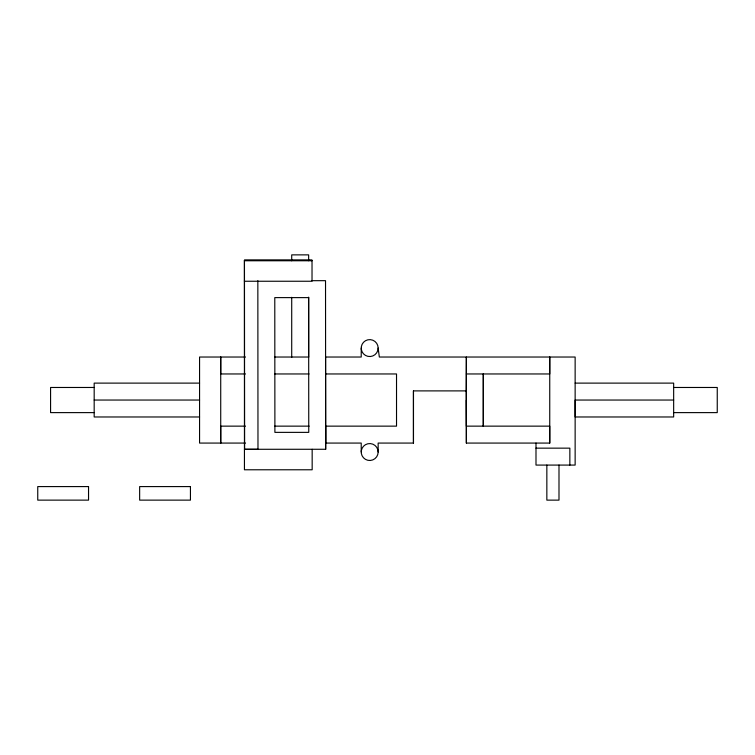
<?xml version="1.0" encoding="UTF-8"?>
<svg xmlns="http://www.w3.org/2000/svg" width="755" height="755" viewBox="0 0 755 755"><rect width="100%" height="100%" fill="white"/><g stroke="black" fill="none" stroke-linecap="round" stroke-linejoin="round"><path stroke-width="1.13" d="M312.023 260.248L244.441 260.248L244.441 281.247L312.023 281.247L312.023 260.201L244.441 260.201L244.62 449.3L257.983 449.3L257.842 280.69M291.713 357.455L291.713 297.319M291.713 260.768L291.713 254.869L308.644 254.869L308.644 260.739M308.644 357.03L308.644 297.14M378.151 452.028A8.465 8.465 0 0 0 365.458 444.695A8.465 8.465 0 0 0 365.458 459.361A8.465 8.465 0 0 0 378.151 452.028L378.151 443.072L413.457 443.072L413.457 390.892L466.212 390.892L466.363 357.03L466.363 443.072L549.744 443.072L549.744 357.03L549.744 373.961L466.363 373.961M466.212 390.892L466.363 426.141L549.744 426.141L549.744 443.072M312.164 449.291L312.164 469.78L244.441 469.78L244.441 449.291L325.669 449.272L325.575 357.03L361.22 357.03L361.22 348.074M244.441 260.758L312.023 260.758M312.023 280.69L325.528 280.671L325.669 449.282M245.498 357.03L199.565 357.03L199.565 443.072L245.545 443.072M308.701 357.03L274.839 357.03M245.469 373.961L220.724 373.961L220.724 357.03L220.724 443.072L220.724 426.141L245.498 426.141M274.773 373.961L309.078 373.961M325.575 373.961L396.526 373.961L396.526 426.141L325.707 426.141L325.707 443.072L361.22 443.072L361.22 452.028M199.565 383.115L94.177 383.115L94.177 416.977L199.565 416.977M575.14 383.115L673.658 383.115L673.658 416.977L575.14 416.977L575.14 357.03L379.331 357.03L378.151 348.074A8.465 8.465 0 0 0 365.458 340.741A8.465 8.465 0 0 0 365.458 355.407A8.465 8.465 0 0 0 378.151 348.074M94.177 387.475L50.576 387.475L50.576 412.617L94.177 412.617M673.658 387.475L717.25 387.475L717.25 412.617L673.658 412.617M94.177 400.046L199.565 400.046M673.658 400.046L575.14 400.046L575.14 465.08L535.993 465.08L535.993 443.072M274.773 426.141L309.191 426.141M535.993 448.149L569.855 448.149L569.855 465.08M244.441 280.69L244.441 449.291M558.993 465.08L558.993 500.131L546.846 500.131L546.846 465.08M466.363 400.188L466.363 443.072M413.457 390.892L413.457 443.072M483.294 373.961L483.294 426.141L483.294 373.961M308.644 297.621L274.782 297.612L274.895 432.37L308.757 432.37L308.644 297.612M88.543 486.588L37.75 486.588L37.75 500.131L88.543 500.131L88.543 486.588M190.439 486.588L139.647 486.588L139.647 500.131L190.439 500.131L190.439 486.588"/></g></svg>
